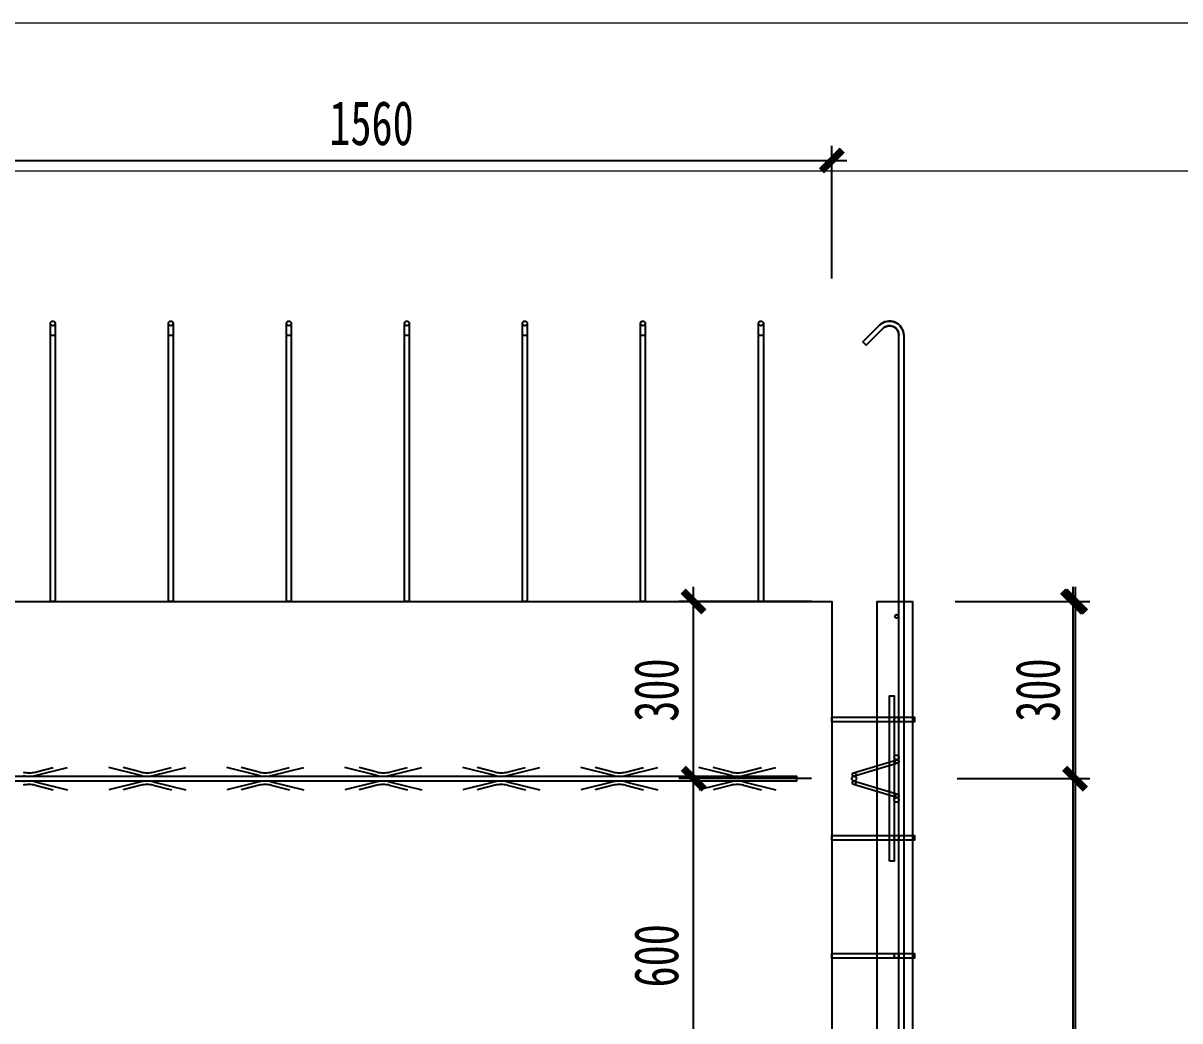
# Model space of a CAD drawing. Extents: x -524 to 129100, y -10500 to 1.
# Drawn here: x 52122 to 54082, y -1690 to 0 of the extents above; entities that cross this region are included whole.
import ezdxf

# ---------------------------------------------------------------- set-up
doc = ezdxf.new("R2010")
doc.units = 0
doc.header["$LTSCALE"] = 250
doc.linetypes.add('BeePC_CENTER', pattern=[2, 1.25, -0.25, 0.25, -0.25])
doc.layers.get('0').update_dxf_attribs({"linetype": 'CONTINUOUS'})
doc.layers.get('Defpoints').update_dxf_attribs({"linetype": 'CONTINUOUS'})
for name, color, linetype in [('BeePC-CCBZ', 110, 'CONTINUOUS'), ('BeePC-GJ-LEVEL', 141, 'CONTINUOUS'), ('BeePC-GJ-Truss', 185, 'CONTINUOUS'), ('BeePC-TONG-ZT', 50, 'CONTINUOUS')]:
    doc.layers.add(name, color=color, linetype=linetype)
doc.layers.add('G-ANNO-TTLB', color=7, linetype='CONTINUOUS', lineweight=9)
doc.layers.add('G-ANNO-TTLB-THIN', color=7, linetype='CONTINUOUS', lineweight=9)
doc.styles.add('BeePC_Dim', font='simfang.ttf', dxfattribs={"width": 0.7})
doc.dimstyles.new('BeePC_DIM_25_25', dxfattribs={"dimtxt": 75, "dimasz": 25, "dimexe": 25, "dimexo": 0, "dimgap": 25, "dimtad": 1, "dimdec": 0, "dimzin": 0, "dimdsep": 46, "dimtxsty": 'BeePC_Dim', "dimblk": 'ARCHTICK', "dimcen": 0, "dimdle": 25, "dimclrt": 7, "dimadec": 0, "dimazin": 0, "dimtfac": 1, "dimtdec": 0, "dimtix": 1, "dimtmove": 2, "dimatfit": 3, "dimfxl": 250, "dimfxlon": 1, "dimtfill": 1, "dimtolj": 1, "dimtzin": 0, "dimarcsym": 0})

# ---------------------------------------------------------------- blocks, each defined once
blk = doc.blocks.new('A2-嗡嗡 - A2_嗡嗡-493291-DB1详图')
at = {"layer": 'G-ANNO-TTLB'}
blk.add_line((27.5, -113), (586.5, -113), dxfattribs=at)
at = {"layer": 'G-ANNO-TTLB-THIN'}
blk.add_line((596.5, -103), (2.5, -103), dxfattribs=at)
blk = doc.blocks.new('_ArchTick')
at = {"color": 0, "linetype": 'ByBlock', "const_width": 0.5}
blk.add_lwpolyline([(-0.707, -0.707), (0.707, 0.707)], dxfattribs=at)
blk = doc.blocks.new('*D117')
at = {"layer": 'BeePC-CCBZ', "color": 0, "lineweight": -2, "transparency": 16777216}
for p, q in [((51932.6, -432.6), (51932.6, -207.6)), ((53492.8, -432.6), (53492.8, -207.6)), ((51907.6, -232.6), (53517.8, -232.6))]:
    blk.add_line(p, q, dxfattribs=at)
at = {"layer": 'Defpoints', "color": 0, "transparency": 16777216}
for p in [(53492.8, -232.6), (53492.8, -2179.6), (51932.6, -3079.6)]:
    blk.add_point(p, dxfattribs=at)
at = {"layer": 'BeePC-CCBZ', "color": 0, "lineweight": -2, "transparency": 16777216, "xscale": 25, "yscale": 25, "zscale": 25, "rotation": 180}
blk.add_blockref('_ArchTick', (51932.6, -232.6), dxfattribs=at)
at = {"layer": 'BeePC-CCBZ', "color": 0, "lineweight": -2, "transparency": 16777216, "xscale": 25, "yscale": 25, "zscale": 25}
blk.add_blockref('_ArchTick', (53492.8, -232.6), dxfattribs=at)
at = {"layer": 'BeePC-CCBZ', "color": 7, "linetype": 'BeePC_CENTER', "transparency": 16777216, "insert": (52712.7, -169.7), "char_height": 75, "attachment_point": 5, "style": 'BeePC_Dim', "bg_fill": 3, "box_fill_scale": 1.1, "bg_fill_color": 256, "bg_fill_true_color": 13158600, "bg_fill_transparency": 0}
blk.add_mtext('\\A1;1560', dxfattribs=at)
blk = doc.blocks.new('*D120')
at = {"layer": 'BeePC-CCBZ', "color": 0, "lineweight": -2, "transparency": 16777216}
for p, q in [((53904.8, -954.6), (53904.8, -1304.6)), ((53704.8, -979.6), (53929.8, -979.6)), ((53704.8, -1279.6), (53929.8, -1279.6))]:
    blk.add_line(p, q, dxfattribs=at)
at = {"layer": 'Defpoints', "color": 0, "transparency": 16777216}
for p in [(49682.6, -979.6), (47332.6, -1279.6), (53904.8, -1279.6)]:
    blk.add_point(p, dxfattribs=at)
at = {"layer": 'BeePC-CCBZ', "color": 0, "lineweight": -2, "transparency": 16777216, "xscale": 25, "yscale": 25, "zscale": 25}
for p, rotation in [((53904.8, -979.6), 90), ((53904.8, -1279.6), 270)]:
    blk.add_blockref('_ArchTick', p, dxfattribs=dict(at, rotation=rotation))
at = {"layer": 'BeePC-CCBZ', "color": 7, "linetype": 'BeePC_CENTER', "transparency": 16777216, "insert": (53841.9, -1129.6), "char_height": 75, "attachment_point": 5, "rotation": 90, "style": 'BeePC_Dim', "bg_fill": 3, "box_fill_scale": 1.1, "bg_fill_color": 256, "bg_fill_true_color": 13158600, "bg_fill_transparency": 0}
blk.add_mtext('\\A1;300', dxfattribs=at)
blk = doc.blocks.new('*D121')
at = {"layer": 'BeePC-CCBZ', "color": 0, "lineweight": -2, "transparency": 16777216}
for p, q in [((53904.8, -1254.6), (53904.8, -3104.6)), ((53704.8, -1279.6), (53929.8, -1279.6)), ((53704.8, -3079.6), (53929.8, -3079.6))]:
    blk.add_line(p, q, dxfattribs=at)
at = {"layer": 'Defpoints', "color": 0, "transparency": 16777216}
for p in [(47332.6, -1279.6), (47332.6, -3079.6), (53904.8, -3079.6)]:
    blk.add_point(p, dxfattribs=at)
at = {"layer": 'BeePC-CCBZ', "color": 0, "lineweight": -2, "transparency": 16777216, "xscale": 25, "yscale": 25, "zscale": 25}
for p, rotation in [((53904.8, -1279.6), 90), ((53904.8, -3079.6), 270)]:
    blk.add_blockref('_ArchTick', p, dxfattribs=dict(at, rotation=rotation))
at = {"layer": 'BeePC-CCBZ', "color": 7, "linetype": 'BeePC_CENTER', "transparency": 16777216, "insert": (53841.9, -2179.6), "char_height": 75, "attachment_point": 5, "rotation": 90, "style": 'BeePC_Dim', "bg_fill": 3, "box_fill_scale": 1.1, "bg_fill_color": 256, "bg_fill_true_color": 13158600, "bg_fill_transparency": 0}
blk.add_mtext('\\A1;1800', dxfattribs=at)
blk = doc.blocks.new('*D130')
at = {"layer": 'BeePC-CCBZ', "color": 0, "lineweight": -2, "transparency": 16777216}
for p, q in [((53258.4, -1904.6), (53258.4, -1254.6)), ((53458.4, -1279.6), (53233.4, -1279.6)), ((53458.4, -1879.6), (53233.4, -1879.6))]:
    blk.add_line(p, q, dxfattribs=at)
at = {"layer": 'Defpoints', "color": 0, "transparency": 16777216}
for p in [(53258.4, -1279.6), (53530.4, -1279.6), (53530.4, -1879.6)]:
    blk.add_point(p, dxfattribs=at)
at = {"layer": 'BeePC-CCBZ', "color": 0, "lineweight": -2, "transparency": 16777216, "xscale": 25, "yscale": 25, "zscale": 25}
for p, rotation in [((53258.4, -1279.6), 90), ((53258.4, -1879.6), 270)]:
    blk.add_blockref('_ArchTick', p, dxfattribs=dict(at, rotation=rotation))
at = {"layer": 'BeePC-CCBZ', "color": 7, "linetype": 'BeePC_CENTER', "transparency": 16777216, "insert": (53195.5, -1579.6), "char_height": 75, "attachment_point": 5, "rotation": 90, "style": 'BeePC_Dim', "bg_fill": 3, "box_fill_scale": 1.1, "bg_fill_color": 256, "bg_fill_true_color": 13158600, "bg_fill_transparency": 0}
blk.add_mtext('\\A1;600', dxfattribs=at)
blk = doc.blocks.new('*D131')
at = {"layer": 'BeePC-CCBZ', "color": 0, "lineweight": -2, "transparency": 16777216}
for p, q in [((53258.4, -1304.6), (53258.4, -954.6)), ((53458.4, -979.6), (53233.4, -979.6)), ((53458.4, -1279.6), (53233.4, -1279.6))]:
    blk.add_line(p, q, dxfattribs=at)
at = {"layer": 'Defpoints', "color": 0, "transparency": 16777216}
for p in [(53258.4, -979.6), (53599.4, -979.6), (53530.4, -1279.6)]:
    blk.add_point(p, dxfattribs=at)
at = {"layer": 'BeePC-CCBZ', "color": 0, "lineweight": -2, "transparency": 16777216, "xscale": 25, "yscale": 25, "zscale": 25}
for p, rotation in [((53258.4, -979.6), 90), ((53258.4, -1279.6), 270)]:
    blk.add_blockref('_ArchTick', p, dxfattribs=dict(at, rotation=rotation))
at = {"layer": 'BeePC-CCBZ', "color": 7, "linetype": 'BeePC_CENTER', "transparency": 16777216, "insert": (53195.5, -1129.6), "char_height": 75, "attachment_point": 5, "rotation": 90, "style": 'BeePC_Dim', "bg_fill": 3, "box_fill_scale": 1.1, "bg_fill_color": 256, "bg_fill_true_color": 13158600, "bg_fill_transparency": 0}
blk.add_mtext('\\A1;300', dxfattribs=at)
blk = doc.blocks.new('*D133')
at = {"layer": 'BeePC-CCBZ', "color": 0, "lineweight": -2, "transparency": 16777216}
for p, q in [((53901.4, -3404.6), (53901.4, -954.6)), ((53701.4, -979.6), (53926.4, -979.6)), ((53701.4, -3379.6), (53926.4, -3379.6))]:
    blk.add_line(p, q, dxfattribs=at)
at = {"layer": 'Defpoints', "color": 0, "transparency": 16777216}
for p in [(53599.4, -979.6), (53901.4, -979.6), (53599.4, -3379.6)]:
    blk.add_point(p, dxfattribs=at)
at = {"layer": 'BeePC-CCBZ', "color": 0, "lineweight": -2, "transparency": 16777216, "xscale": 25, "yscale": 25, "zscale": 25}
for p, rotation in [((53901.4, -979.6), 90), ((53901.4, -3379.6), 270)]:
    blk.add_blockref('_ArchTick', p, dxfattribs=dict(at, rotation=rotation))
at = {"layer": 'BeePC-CCBZ', "color": 7, "linetype": 'BeePC_CENTER', "transparency": 16777216, "insert": (53838.5, -2179.6), "char_height": 75, "attachment_point": 5, "rotation": 90, "style": 'BeePC_Dim', "bg_fill": 3, "box_fill_scale": 1.1, "bg_fill_color": 256, "bg_fill_true_color": 13158600, "bg_fill_transparency": 0}
blk.add_mtext('\\A1;2400', dxfattribs=at)

msp = doc.modelspace()

# ---------------------------------------------------------------- block references
at = {"xscale": 25, "yscale": 25, "zscale": 25}
msp.add_blockref('A2-嗡嗡 - A2_嗡嗡-493291-DB1详图', (45637.5, 2575), dxfattribs=at)

# ---------------------------------------------------------------- next in the draw order: linework, layer by layer
msp.add_lwpolyline([(53590.4, -1419.6), (53590.4, -1139.6), (53598.4, -1139.6), (53598.4, -1419.6), (53590.4, -1419.6)])
at = {"layer": 'BeePC-GJ-LEVEL'}
for points in [[(52168.6, -528.6), (52168.6, -508.6)], [(52176.6, -508.6), (52176.6, -528.6)], [(52368.6, -528.6), (52368.6, -508.6)], [(52376.6, -508.6), (52376.6, -528.6)], [(52568.6, -528.6), (52568.6, -508.6)], [(52576.6, -508.6), (52576.6, -528.6)], [(52768.6, -528.6), (52768.6, -508.6)], [(52776.6, -508.6), (52776.6, -528.6)], [(52968.6, -528.6), (52968.6, -508.6)], [(52976.6, -508.6), (52976.6, -528.6)], [(53168.6, -528.6), (53168.6, -508.6)], [(53176.6, -508.6), (53176.6, -528.6)], [(53368.6, -528.6), (53368.6, -508.6)], [(53376.6, -508.6), (53376.6, -528.6)], [(52176.6, -514.5), (52176.6, -979.6), (52168.6, -979.6), (52168.6, -514.5)], [(52168.6, -528.6), (52176.6, -528.6)], [(52376.6, -514.5), (52376.6, -979.6), (52368.6, -979.6), (52368.6, -514.5)], [(52368.6, -528.6), (52376.6, -528.6)], [(52576.6, -514.5), (52576.6, -979.6), (52568.6, -979.6), (52568.6, -514.5)], [(52568.6, -528.6), (52576.6, -528.6)], [(52776.6, -514.5), (52776.6, -979.6), (52768.6, -979.6), (52768.6, -514.5)], [(52768.6, -528.6), (52776.6, -528.6)], [(52976.6, -514.5), (52976.6, -979.6), (52968.6, -979.6), (52968.6, -514.5)], [(52968.6, -528.6), (52976.6, -528.6)], [(53176.6, -514.5), (53176.6, -979.6), (53168.6, -979.6), (53168.6, -514.5)], [(53168.6, -528.6), (53176.6, -528.6)], [(53376.6, -514.5), (53376.6, -979.6), (53368.6, -979.6), (53368.6, -514.5)], [(53368.6, -528.6), (53376.6, -528.6)], [(53492.8, -1175.6), (53632.8, -1175.6), (53632.8, -1183.6), (53492.8, -1183.6), (53492.8, -1175.6)], [(53492.8, -1375.6), (53632.8, -1375.6), (53632.8, -1383.6), (53492.8, -1383.6), (53492.8, -1375.6)], [(53492.8, -1575.6), (53632.8, -1575.6), (53632.8, -1583.6), (53492.8, -1583.6), (53492.8, -1575.6)]]:
    msp.add_lwpolyline(points, dxfattribs=at)
for points in [[(53606.4, -3830.6), (53606.4, -528.6, 0.668179), (53579.1, -517.3), (53550.8, -545.6), (53545.2, -539.9), (53573.5, -511.6, -0.668179), (53614.4, -528.6), (53614.4, -3830.6, -0.668179), (53573.5, -3847.6), (53545.2, -3819.3), (53550.8, -3813.6), (53579.1, -3841.9, 0.668179), (53606.4, -3830.6, -0.668179), (53579.1, -3841.9, 0.668179), (53606.4, -3830.6)], [(53614.4, -528.6, 0.668179), (53573.5, -511.6, -0.668179), (53614.4, -528.6)], [(53606.4, -528.6, 0.668179), (53579.1, -517.3, -0.668179), (53606.4, -528.6)]]:
    msp.add_lwpolyline(points, format="xyb", dxfattribs=at)
for centre, radius in [((52172.6, -508.6), 4), ((52372.6, -508.6), 4), ((52572.6, -508.6), 4), ((52772.6, -508.6), 4), ((52972.6, -508.6), 4), ((53172.6, -508.6), 4), ((53372.6, -508.6), 4), ((53602.4, -1004.6), 3), ((53602.4, -1004.6), 3), ((53602.4, -1004.6), 3), ((53602.4, -1179.6), 4), ((53602.4, -1179.6), 4), ((53602.4, -1179.6), 4), ((53602.4, -1379.6), 4), ((53602.4, -1379.6), 4), ((53602.4, -1379.6), 4), ((53602.4, -1579.6), 4), ((53602.4, -1579.6), 4), ((53602.4, -1579.6), 4)]:
    msp.add_circle(centre, radius, dxfattribs=at)
at = {"layer": 'BeePC-GJ-Truss'}
for points in [[(53529.6, -1269.7), (53602.6, -1247.7, -1), (53604.3, -1253.5), (53531.3, -1275.5, -1), (53529.6, -1269.7)], [(53602.6, -1311.5), (53529.6, -1289.5, -1), (53531.3, -1283.7), (53604.3, -1305.7, -1), (53602.6, -1311.5)]]:
    msp.add_lwpolyline(points, format="xyb", dxfattribs=at)
for points in [[(45932.6, -1275.6), (53432.6, -1275.6), (53432.6, -1283.6), (45932.6, -1283.6), (45932.6, -1275.6), (45936, -1275.5), (45939.2, -1275.1), (45942.8, -1274.5), (45997.8, -1260.9)], [(52142.8, -1274.5), (52197.8, -1260.9)], [(52142.8, -1268.5), (52173.5, -1260.9)], [(52322.4, -1274.5), (52267.4, -1260.9)], [(52322.4, -1268.5), (52291.7, -1260.9)], [(52342.8, -1274.5), (52397.8, -1260.9)], [(52342.8, -1268.5), (52373.5, -1260.9)], [(52522.4, -1274.5), (52467.4, -1260.9)], [(52522.4, -1268.5), (52491.7, -1260.9)], [(52542.8, -1274.5), (52597.8, -1260.9)], [(52542.8, -1268.5), (52573.5, -1260.9)], [(52722.4, -1274.5), (52667.4, -1260.9)], [(52722.4, -1268.5), (52691.7, -1260.9)], [(52742.8, -1274.5), (52797.8, -1260.9)], [(52742.8, -1268.5), (52773.5, -1260.9)], [(52922.4, -1274.5), (52867.4, -1260.9)], [(52922.4, -1268.5), (52891.7, -1260.9)], [(52942.8, -1274.5), (52997.8, -1260.9)], [(52942.8, -1268.5), (52973.5, -1260.9)], [(53122.4, -1274.5), (53067.4, -1260.9)], [(53122.4, -1268.5), (53091.7, -1260.9)], [(53142.8, -1274.5), (53197.8, -1260.9)], [(53142.8, -1268.5), (53173.5, -1260.9)], [(53322.4, -1274.5), (53267.4, -1260.9)], [(53322.4, -1268.5), (53291.7, -1260.9)], [(53342.8, -1274.5), (53397.8, -1260.9)], [(53342.8, -1268.5), (53373.5, -1260.9)], [(52142.8, -1284.8), (52197.8, -1298.4)], [(52142.8, -1290.8), (52173.5, -1298.4)], [(52322.4, -1284.8), (52267.4, -1298.4)], [(52322.4, -1290.8), (52291.7, -1298.4)], [(52342.8, -1284.8), (52397.8, -1298.4)], [(52342.8, -1290.8), (52373.5, -1298.4)], [(52522.4, -1284.8), (52467.4, -1298.4)], [(52522.4, -1290.8), (52491.7, -1298.4)], [(52542.8, -1284.8), (52597.8, -1298.4)], [(52542.8, -1290.8), (52573.5, -1298.4)], [(52722.4, -1284.8), (52667.4, -1298.4)], [(52722.4, -1290.8), (52691.7, -1298.4)], [(52742.8, -1284.8), (52797.8, -1298.4)], [(52742.8, -1290.8), (52773.5, -1298.4)], [(52922.4, -1284.8), (52867.4, -1298.4)], [(52922.4, -1290.8), (52891.7, -1298.4)], [(52942.8, -1284.8), (52997.8, -1298.4)], [(52942.8, -1290.8), (52973.5, -1298.4)], [(53122.4, -1284.8), (53067.4, -1298.4)], [(53122.4, -1290.8), (53091.7, -1298.4)], [(53142.8, -1284.8), (53197.8, -1298.4)], [(53142.8, -1290.8), (53173.5, -1298.4)], [(53322.4, -1284.8), (53267.4, -1298.4)], [(53322.4, -1290.8), (53291.7, -1298.4)], [(53342.8, -1284.8), (53397.8, -1298.4)], [(53342.8, -1290.8), (53373.5, -1298.4)]]:
    msp.add_lwpolyline(points, dxfattribs=at)
for centre, radius in [((53602.4, -1243.6), 4), ((53603.4, -1250.6), 3), ((53530.4, -1272.6), 3), ((53530.4, -1279.6), 4), ((53530.4, -1279.6), 4), ((53530.4, -1286.6), 3), ((53602.4, -1315.6), 4), ((53603.4, -1308.6), 3)]:
    msp.add_circle(centre, radius, dxfattribs=at)
for centre, major_axis, start_param, end_param in [((52131.4, -1266.2), (12, 0), 3.861169, 4.813041), ((52133.8, -1266.2), (12, 0), 4.611737, 5.563609), ((52331.4, -1266.2), (12, 0), 3.861169, 4.813041), ((52333.8, -1266.2), (12, 0), 4.611737, 5.563609), ((52531.4, -1266.2), (12, 0), 3.861169, 4.813041), ((52533.8, -1266.2), (12, 0), 4.611737, 5.563609), ((52731.4, -1266.2), (12, 0), 3.861169, 4.813041), ((52733.8, -1266.2), (12, 0), 4.611737, 5.563609), ((52931.4, -1266.2), (12, 0), 3.861169, 4.813041), ((52933.8, -1266.2), (12, 0), 4.611737, 5.563609), ((53131.4, -1266.2), (12, 0), 3.861169, 4.813041), ((53133.8, -1266.2), (12, 0), 4.611737, 5.563609), ((53331.4, -1266.2), (12, 0), 3.861169, 4.813041), ((53333.8, -1266.2), (12, 0), 4.611737, 5.563609), ((52133.8, -1270.4), (18, 0), 4.026697, 4.647513), ((52133.8, -1288.8), (18, 0), 1.635672, 2.256488), ((52131.4, -1293.1), (12, 0), 1.470144, 2.422017), ((52131.4, -1270.4), (18, 0), 4.777265, 5.398081), ((52131.4, -1288.8), (18, 0), 0.885104, 1.50592), ((52133.8, -1293.1), (12, 0), 0.719576, 1.671449), ((52333.8, -1270.4), (18, 0), 4.026697, 4.647513), ((52333.8, -1288.8), (18, 0), 1.635672, 2.256488), ((52331.4, -1293.1), (12, 0), 1.470144, 2.422017), ((52331.4, -1270.4), (18, 0), 4.777265, 5.398081), ((52331.4, -1288.8), (18, 0), 0.885104, 1.50592), ((52333.8, -1293.1), (12, 0), 0.719576, 1.671449), ((52533.8, -1270.4), (18, 0), 4.026697, 4.647513), ((52533.8, -1288.8), (18, 0), 1.635672, 2.256488), ((52531.4, -1293.1), (12, 0), 1.470144, 2.422017), ((52531.4, -1270.4), (18, 0), 4.777265, 5.398081), ((52531.4, -1288.8), (18, 0), 0.885104, 1.50592), ((52533.8, -1293.1), (12, 0), 0.719576, 1.671449), ((52733.8, -1270.4), (18, 0), 4.026697, 4.647513), ((52733.8, -1288.8), (18, 0), 1.635672, 2.256488), ((52731.4, -1293.1), (12, 0), 1.470144, 2.422017), ((52731.4, -1270.4), (18, 0), 4.777265, 5.398081), ((52731.4, -1288.8), (18, 0), 0.885104, 1.50592), ((52733.8, -1293.1), (12, 0), 0.719576, 1.671449), ((52933.8, -1270.4), (18, 0), 4.026697, 4.647513), ((52933.8, -1288.8), (18, 0), 1.635672, 2.256488), ((52931.4, -1293.1), (12, 0), 1.470144, 2.422017), ((52931.4, -1270.4), (18, 0), 4.777265, 5.398081), ((52931.4, -1288.8), (18, 0), 0.885104, 1.50592), ((52933.8, -1293.1), (12, 0), 0.719576, 1.671449), ((53133.8, -1270.4), (18, 0), 4.026697, 4.647513), ((53133.8, -1288.8), (18, 0), 1.635672, 2.256488), ((53131.4, -1293.1), (12, 0), 1.470144, 2.422017), ((53131.4, -1270.4), (18, 0), 4.777265, 5.398081), ((53131.4, -1288.8), (18, 0), 0.885104, 1.50592), ((53133.8, -1293.1), (12, 0), 0.719576, 1.671449), ((53333.8, -1270.4), (18, 0), 4.026697, 4.647513), ((53333.8, -1288.8), (18, 0), 1.635672, 2.256488), ((53331.4, -1293.1), (12, 0), 1.470144, 2.422017), ((53331.4, -1270.4), (18, 0), 4.777265, 5.398081), ((53331.4, -1288.8), (18, 0), 0.885104, 1.50592), ((53333.8, -1293.1), (12, 0), 0.719576, 1.671449)]:
    msp.add_ellipse(centre, major_axis=major_axis, ratio=0.288551, start_param=start_param, end_param=end_param, dxfattribs=at)
at = {"layer": 'BeePC-TONG-ZT'}
for points in [[(45872.3, -979.6), (53492.8, -979.6), (53492.8, -3379.6), (45872.3, -3379.6), (45872.3, -979.6)], [(53569.4, -3379.6), (53569.4, -979.6), (53629.4, -979.6), (53629.4, -3379.6), (53569.4, -3379.6)]]:
    msp.add_lwpolyline(points, dxfattribs=at)

# ---------------------------------------------------------------- next in the draw order: dimensions: what is measured, and where the dimension line sits
at = {"layer": 'BeePC-CCBZ'}
dim = msp.add_linear_dim(base=(53492.8, -232.6), p1=(51932.6, -3079.6), p2=(53492.8, -2179.6), angle=0, dimstyle='BeePC_DIM_25_25', override={"dimfxl": 200}, dxfattribs=at)
dim.commit()
dim.dimension.update_dxf_attribs({"geometry": '*D117', "text_midpoint": (52712.7, -169.7)})

# ---------------------------------------------------------------- next in the draw order: dimensions: what is measured, and where the dimension line sits
dim = msp.add_linear_dim(base=(53904.8, -1279.6), p1=(49682.6, -979.6), p2=(47332.6, -1279.6), angle=90, dimstyle='BeePC_DIM_25_25', override={"dimfxl": 200}, dxfattribs=at)
dim.commit()
dim.dimension.update_dxf_attribs({"geometry": '*D120', "text_midpoint": (53841.9, -1129.6)})

# ---------------------------------------------------------------- next in the draw order: dimensions: what is measured, and where the dimension line sits
dim = msp.add_linear_dim(base=(53904.8, -3079.6), p1=(47332.6, -1279.6), p2=(47332.6, -3079.6), angle=90, dimstyle='BeePC_DIM_25_25', override={"dimfxl": 200}, dxfattribs=at)
dim.commit()
dim.dimension.update_dxf_attribs({"geometry": '*D121', "text_midpoint": (53841.9, -2179.6)})

# ---------------------------------------------------------------- next in the draw order: dimensions: what is measured, and where the dimension line sits
dim = msp.add_linear_dim(base=(53258.4, -1279.6), p1=(53530.4, -1879.6), p2=(53530.4, -1279.6), angle=90, dimstyle='BeePC_DIM_25_25', override={"dimfxl": 200}, dxfattribs=at)
dim.commit()
dim.dimension.update_dxf_attribs({"geometry": '*D130', "text_midpoint": (53195.5, -1579.6)})

# ---------------------------------------------------------------- next in the draw order: dimensions: what is measured, and where the dimension line sits
dim = msp.add_linear_dim(base=(53258.4, -979.6), p1=(53530.4, -1279.6), p2=(53599.4, -979.6), angle=90, dimstyle='BeePC_DIM_25_25', override={"dimfxl": 200}, dxfattribs=at)
dim.commit()
dim.dimension.update_dxf_attribs({"geometry": '*D131', "text_midpoint": (53195.5, -1129.6)})

# ---------------------------------------------------------------- next in the draw order: dimensions: what is measured, and where the dimension line sits
dim = msp.add_linear_dim(base=(53901.4, -979.6), p1=(53599.4, -3379.6), p2=(53599.4, -979.6), angle=90, dimstyle='BeePC_DIM_25_25', override={"dimfxl": 200}, dxfattribs=at)
dim.commit()
dim.dimension.update_dxf_attribs({"geometry": '*D133', "text_midpoint": (53838.5, -2179.6)})

doc.saveas('drawing.dxf')
